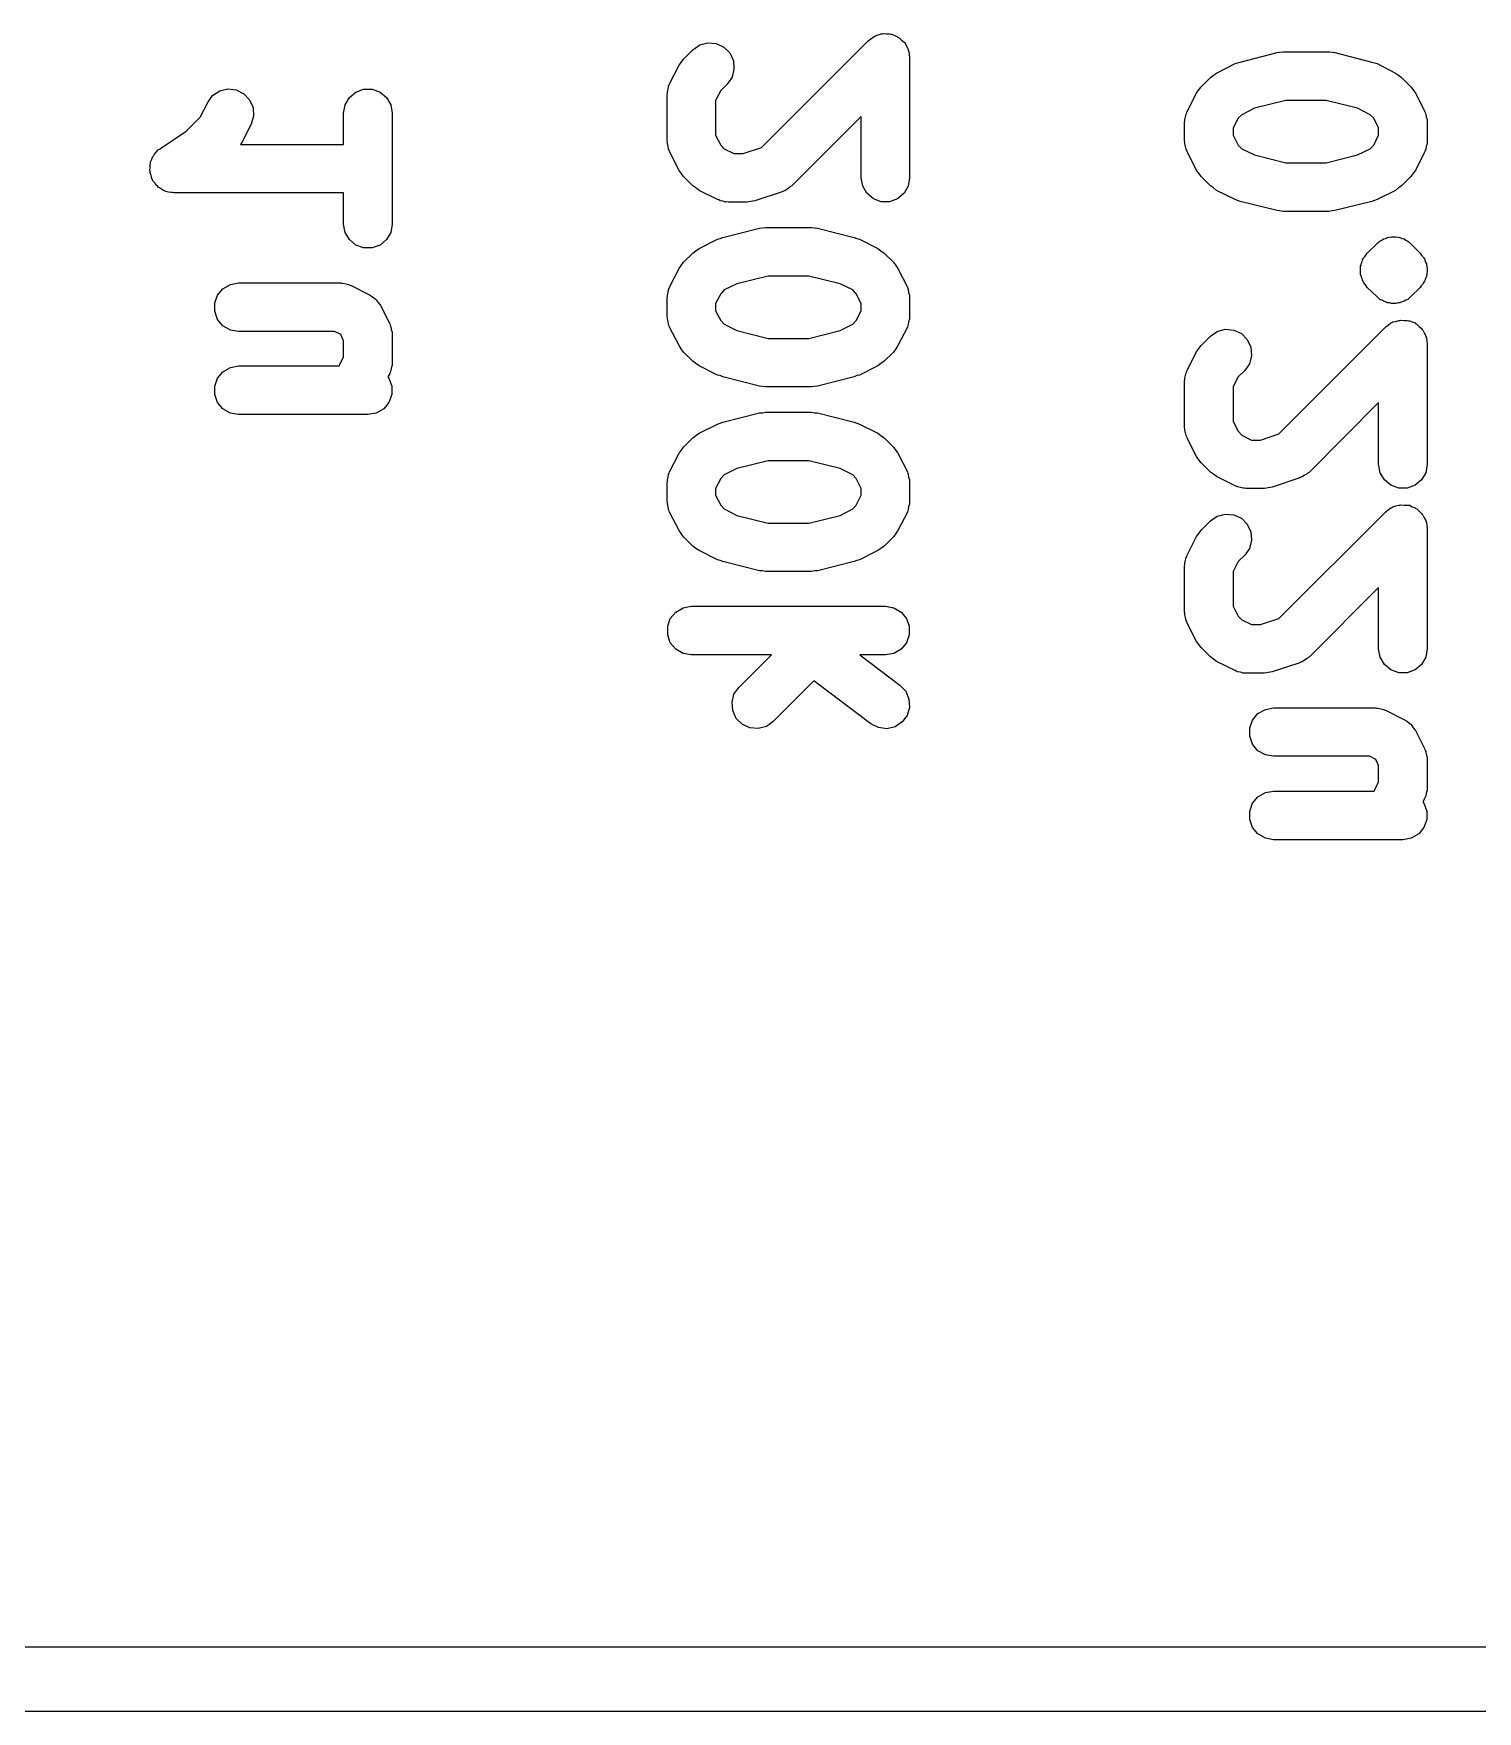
# Model space of a CAD drawing. Extents: x 100 to 214, y -112 to -50.
# Drawn here: x 125.84 to 130.3, y -112.1 to -106.91 of the extents above; entities that cross this region are included whole.
import ezdxf

# ---------------------------------------------------------------- set-up
doc = ezdxf.new("R2010")
doc.units = 0
doc.header["$MEASUREMENT"] = 0
doc.layers.add('BLACK', color=7, linetype='CONTINUOUS')

msp = doc.modelspace()

# ---------------------------------------------------------------- linework, layer by layer
at = {"layer": 'Black'}
for p, q in [((127.897, -106.946), (127.922, -106.94)), ((127.922, -106.94), (127.948, -106.942)), ((127.948, -106.942), (127.972, -106.953)), ((128.088, -107.263), (128.418, -106.933)), ((128.418, -106.933), (128.426, -106.927)), ((128.426, -106.927), (128.434, -106.921)), ((128.434, -106.921), (128.437, -106.92)), ((128.437, -106.92), (128.44, -106.918)), ((128.44, -106.918), (128.449, -106.915)), ((128.449, -106.915), (128.458, -106.912)), ((128.458, -106.912), (128.462, -106.912)), ((128.462, -106.912), (128.465, -106.911)), ((128.465, -106.911), (128.475, -106.912)), ((128.475, -106.912), (128.484, -106.912)), ((128.484, -106.912), (128.488, -106.913)), ((128.488, -106.913), (128.491, -106.913)), ((128.491, -106.913), (128.5, -106.917)), ((128.5, -106.917), (128.509, -106.921)), ((128.509, -106.921), (128.511, -106.923)), ((128.511, -106.923), (128.514, -106.924)), ((128.514, -106.924), (128.521, -106.931)), ((128.521, -106.931), (128.529, -106.938)), ((128.529, -106.938), (128.531, -106.94)), ((128.531, -106.94), (128.533, -106.943)), ((128.533, -106.943), (128.537, -106.952)), ((127.84, -107), (127.847, -106.99)), ((127.847, -106.99), (127.876, -106.961)), ((127.876, -106.961), (127.897, -106.946)), ((127.972, -106.953), (127.99, -106.971)), ((127.99, -106.971), (128.001, -106.995)), ((128.001, -106.995), (128.003, -107.021)), ((128.537, -106.952), (128.542, -106.96)), ((128.542, -106.96), (128.542, -106.963)), ((128.542, -106.963), (128.544, -106.966)), ((128.544, -106.966), (128.545, -106.976)), ((128.545, -106.976), (128.546, -106.986)), ((128.546, -106.986), (128.546, -107.357)), ((129.568, -106.999), (129.682, -106.97)), ((129.682, -106.97), (129.691, -106.969)), ((129.691, -106.969), (129.7, -106.968)), ((129.7, -106.968), (129.843, -106.968)), ((129.843, -106.968), (129.852, -106.969)), ((129.852, -106.969), (129.861, -106.97)), ((129.861, -106.97), (129.975, -106.999)), ((127.804, -107.066), (127.833, -107.009)), ((127.833, -107.009), (127.84, -107)), ((127.997, -107.046), (127.982, -107.067)), ((128.003, -107.021), (127.997, -107.046)), ((129.447, -107.076), (129.476, -107.047)), ((129.476, -107.047), (129.485, -107.04)), ((129.485, -107.04), (129.495, -107.033)), ((129.495, -107.033), (129.552, -107.004)), ((129.552, -107.004), (129.56, -107.002)), ((129.56, -107.002), (129.568, -106.999)), ((129.975, -106.999), (129.983, -107.002)), ((129.983, -107.002), (129.991, -107.004)), ((129.991, -107.004), (130.048, -107.033)), ((130.048, -107.033), (130.057, -107.04)), ((130.057, -107.04), (130.067, -107.047)), ((130.067, -107.047), (130.096, -107.076)), ((126.391, -107.103), (126.413, -107.088)), ((126.413, -107.088), (126.438, -107.082)), ((126.438, -107.082), (126.464, -107.085)), ((126.464, -107.085), (126.488, -107.097)), ((126.488, -107.097), (126.505, -107.116)), ((126.814, -107.109), (126.834, -107.092)), ((126.834, -107.092), (126.858, -107.083)), ((126.858, -107.083), (126.884, -107.083)), ((126.884, -107.083), (126.909, -107.092)), ((126.909, -107.092), (126.929, -107.109)), ((127.796, -107.1), (127.797, -107.096)), ((127.796, -107.243), (127.796, -107.1)), ((127.797, -107.091), (127.799, -107.083)), ((127.797, -107.096), (127.797, -107.091)), ((127.799, -107.083), (127.801, -107.074)), ((127.801, -107.074), (127.803, -107.071)), ((127.803, -107.071), (127.804, -107.066)), ((127.962, -107.087), (127.946, -107.118)), ((127.982, -107.067), (127.962, -107.087)), ((129.404, -107.152), (129.433, -107.095)), ((129.433, -107.095), (129.44, -107.085)), ((129.44, -107.085), (129.447, -107.076)), ((130.096, -107.076), (130.103, -107.085)), ((130.103, -107.085), (130.11, -107.095)), ((130.11, -107.095), (130.139, -107.152)), ((126.353, -107.17), (126.376, -107.124)), ((126.376, -107.124), (126.391, -107.103)), ((126.505, -107.116), (126.516, -107.14)), ((126.516, -107.14), (126.517, -107.166)), ((126.796, -107.157), (126.801, -107.131)), ((126.801, -107.131), (126.814, -107.109)), ((126.929, -107.109), (126.942, -107.131)), ((126.942, -107.131), (126.946, -107.157)), ((127.946, -107.118), (127.946, -107.225)), ((129.403, -107.156), (129.404, -107.152)), ((129.612, -107.142), (129.573, -107.162)), ((129.709, -107.118), (129.612, -107.142)), ((129.834, -107.118), (129.709, -107.118)), ((129.931, -107.142), (129.834, -107.118)), ((129.97, -107.162), (129.931, -107.142)), ((130.139, -107.152), (130.14, -107.156)), ((126.309, -107.213), (126.353, -107.17)), ((126.51, -107.191), (126.481, -107.248)), ((126.517, -107.166), (126.51, -107.191)), ((126.796, -107.254), (126.796, -107.157)), ((126.946, -107.157), (126.946, -107.5)), ((128.396, -107.167), (128.182, -107.382)), ((128.396, -107.357), (128.396, -107.167)), ((129.396, -107.186), (129.397, -107.181)), ((129.396, -107.243), (129.396, -107.186)), ((129.397, -107.177), (129.399, -107.169)), ((129.397, -107.181), (129.397, -107.177)), ((129.399, -107.169), (129.401, -107.16)), ((129.401, -107.16), (129.403, -107.156)), ((129.562, -107.173), (129.546, -107.203)), ((129.546, -107.203), (129.546, -107.225)), ((129.573, -107.162), (129.562, -107.173)), ((129.981, -107.173), (129.97, -107.162)), ((129.996, -107.203), (129.981, -107.173)), ((129.996, -107.225), (129.996, -107.203)), ((130.14, -107.156), (130.142, -107.16)), ((130.142, -107.16), (130.143, -107.169)), ((130.143, -107.169), (130.146, -107.177)), ((130.146, -107.177), (130.146, -107.181)), ((130.146, -107.181), (130.146, -107.186)), ((130.146, -107.186), (130.146, -107.243)), ((126.23, -107.266), (126.309, -107.213)), ((126.481, -107.248), (126.477, -107.254)), ((126.477, -107.254), (126.796, -107.254)), ((127.797, -107.247), (127.796, -107.243)), ((127.797, -107.251), (127.797, -107.247)), ((127.799, -107.26), (127.797, -107.251)), ((127.946, -107.225), (127.962, -107.256)), ((127.962, -107.256), (127.973, -107.267)), ((129.397, -107.247), (129.396, -107.243)), ((129.397, -107.251), (129.397, -107.247)), ((129.399, -107.26), (129.397, -107.251)), ((129.546, -107.225), (129.562, -107.256)), ((129.562, -107.256), (129.573, -107.267)), ((129.97, -107.267), (129.981, -107.256)), ((129.981, -107.256), (129.996, -107.225)), ((130.146, -107.251), (130.143, -107.26)), ((130.146, -107.243), (130.146, -107.247)), ((130.146, -107.247), (130.146, -107.251)), ((126.199, -107.308), (126.203, -107.299)), ((126.199, -107.312), (126.199, -107.308)), ((126.203, -107.299), (126.206, -107.291)), ((126.206, -107.291), (126.209, -107.288)), ((126.209, -107.288), (126.211, -107.284)), ((126.211, -107.284), (126.217, -107.278)), ((126.217, -107.278), (126.223, -107.271)), ((126.223, -107.271), (126.227, -107.269)), ((126.227, -107.269), (126.23, -107.266)), ((127.801, -107.269), (127.799, -107.26)), ((127.803, -107.272), (127.801, -107.269)), ((127.804, -107.276), (127.803, -107.272)), ((127.833, -107.334), (127.804, -107.276)), ((127.973, -107.267), (128.003, -107.282)), ((128.003, -107.282), (128.031, -107.282)), ((128.031, -107.282), (128.088, -107.263)), ((129.401, -107.269), (129.399, -107.26)), ((129.403, -107.272), (129.401, -107.269)), ((129.404, -107.276), (129.403, -107.272)), ((129.433, -107.334), (129.404, -107.276)), ((129.573, -107.267), (129.612, -107.286)), ((129.612, -107.286), (129.709, -107.311)), ((129.834, -107.311), (129.931, -107.286)), ((129.931, -107.286), (129.97, -107.267)), ((130.139, -107.276), (130.11, -107.334)), ((130.14, -107.272), (130.139, -107.276)), ((130.142, -107.269), (130.14, -107.272)), ((130.143, -107.26), (130.142, -107.269)), ((126.197, -107.333), (126.198, -107.325)), ((126.198, -107.337), (126.197, -107.333)), ((126.198, -107.316), (126.199, -107.312)), ((126.198, -107.325), (126.198, -107.316)), ((126.198, -107.342), (126.198, -107.337)), ((126.201, -107.35), (126.198, -107.342)), ((126.203, -107.359), (126.201, -107.35)), ((126.205, -107.362), (126.203, -107.359)), ((127.84, -107.343), (127.833, -107.334)), ((127.847, -107.353), (127.84, -107.343)), ((127.876, -107.382), (127.847, -107.353)), ((128.401, -107.383), (128.396, -107.357)), ((128.546, -107.357), (128.542, -107.383)), ((129.44, -107.343), (129.433, -107.334)), ((129.447, -107.353), (129.44, -107.343)), ((129.476, -107.382), (129.447, -107.353)), ((129.709, -107.311), (129.834, -107.311)), ((130.096, -107.353), (130.067, -107.382)), ((130.103, -107.343), (130.096, -107.353)), ((130.11, -107.334), (130.103, -107.343)), ((126.206, -107.366), (126.205, -107.362)), ((126.212, -107.373), (126.206, -107.366)), ((126.217, -107.38), (126.212, -107.373)), ((126.221, -107.383), (126.217, -107.38)), ((126.223, -107.386), (126.221, -107.383)), ((126.231, -107.39), (126.223, -107.386)), ((126.238, -107.396), (126.231, -107.39)), ((126.242, -107.397), (126.238, -107.396)), ((126.246, -107.399), (126.242, -107.397)), ((126.255, -107.401), (126.246, -107.399)), ((126.263, -107.403), (126.255, -107.401)), ((126.267, -107.403), (126.263, -107.403)), ((126.271, -107.404), (126.267, -107.403)), ((126.796, -107.404), (126.271, -107.404)), ((126.796, -107.5), (126.796, -107.404)), ((127.885, -107.388), (127.876, -107.382)), ((127.895, -107.396), (127.885, -107.388)), ((127.952, -107.424), (127.895, -107.396)), ((128.152, -107.4), (128.067, -107.428)), ((128.156, -107.398), (128.152, -107.4)), ((128.16, -107.397), (128.156, -107.398)), ((128.167, -107.392), (128.16, -107.397)), ((128.175, -107.387), (128.167, -107.392)), ((128.178, -107.384), (128.175, -107.387)), ((128.182, -107.382), (128.178, -107.384)), ((128.414, -107.405), (128.401, -107.383)), ((128.434, -107.422), (128.414, -107.405)), ((128.529, -107.405), (128.509, -107.422)), ((128.542, -107.383), (128.529, -107.405)), ((129.485, -107.388), (129.476, -107.382)), ((129.495, -107.396), (129.485, -107.388)), ((129.552, -107.424), (129.495, -107.396)), ((130.048, -107.396), (129.991, -107.424)), ((130.057, -107.388), (130.048, -107.396)), ((130.067, -107.382), (130.057, -107.388)), ((127.956, -107.425), (127.952, -107.424)), ((127.96, -107.428), (127.956, -107.425)), ((127.969, -107.429), (127.96, -107.428)), ((127.977, -107.432), (127.969, -107.429)), ((127.981, -107.431), (127.977, -107.432)), ((127.986, -107.432), (127.981, -107.431)), ((128.043, -107.432), (127.986, -107.432)), ((128.055, -107.43), (128.043, -107.432)), ((128.067, -107.428), (128.055, -107.43)), ((128.458, -107.431), (128.434, -107.422)), ((128.484, -107.431), (128.458, -107.431)), ((128.509, -107.422), (128.484, -107.431)), ((129.56, -107.427), (129.552, -107.424)), ((129.568, -107.43), (129.56, -107.427)), ((129.682, -107.458), (129.568, -107.43)), ((129.691, -107.459), (129.682, -107.458)), ((129.7, -107.461), (129.691, -107.459)), ((129.843, -107.461), (129.7, -107.461)), ((129.852, -107.459), (129.843, -107.461)), ((129.861, -107.458), (129.852, -107.459)), ((129.975, -107.43), (129.861, -107.458)), ((129.983, -107.427), (129.975, -107.43)), ((129.991, -107.424), (129.983, -107.427)), ((126.801, -107.526), (126.796, -107.5)), ((126.946, -107.5), (126.942, -107.526)), ((127.968, -107.542), (128.082, -107.513)), ((128.082, -107.513), (128.091, -107.512)), ((128.091, -107.512), (128.1, -107.511)), ((128.1, -107.511), (128.243, -107.511)), ((128.243, -107.511), (128.252, -107.512)), ((128.252, -107.512), (128.261, -107.513)), ((128.261, -107.513), (128.375, -107.542)), ((126.814, -107.548), (126.801, -107.526)), ((126.834, -107.565), (126.814, -107.548)), ((126.858, -107.574), (126.834, -107.565)), ((126.909, -107.565), (126.884, -107.574)), ((126.929, -107.548), (126.909, -107.565)), ((126.942, -107.526), (126.929, -107.548)), ((127.895, -107.576), (127.952, -107.547)), ((127.952, -107.547), (127.96, -107.545)), ((127.96, -107.545), (127.968, -107.542)), ((128.375, -107.542), (128.383, -107.545)), ((128.383, -107.545), (128.391, -107.547)), ((128.391, -107.547), (128.448, -107.576)), ((129.961, -107.59), (129.99, -107.561)), ((129.99, -107.561), (129.995, -107.557)), ((129.995, -107.557), (130, -107.553)), ((130, -107.553), (130.006, -107.55)), ((130.006, -107.55), (130.011, -107.546)), ((130.011, -107.546), (130.017, -107.545)), ((130.017, -107.545), (130.023, -107.542)), ((130.023, -107.542), (130.03, -107.541)), ((130.03, -107.541), (130.036, -107.54)), ((130.036, -107.54), (130.043, -107.54)), ((130.043, -107.54), (130.049, -107.54)), ((130.049, -107.54), (130.056, -107.541)), ((130.056, -107.541), (130.062, -107.542)), ((130.062, -107.542), (130.068, -107.545)), ((130.068, -107.545), (130.075, -107.546)), ((130.075, -107.546), (130.08, -107.55)), ((130.08, -107.55), (130.086, -107.553)), ((130.086, -107.553), (130.091, -107.557)), ((130.091, -107.557), (130.096, -107.561)), ((130.096, -107.561), (130.124, -107.59)), ((126.884, -107.574), (126.858, -107.574)), ((127.84, -107.628), (127.847, -107.618)), ((127.847, -107.618), (127.876, -107.59)), ((127.876, -107.59), (127.885, -107.583)), ((127.885, -107.583), (127.895, -107.576)), ((128.448, -107.576), (128.457, -107.583)), ((128.457, -107.583), (128.467, -107.59)), ((128.467, -107.59), (128.496, -107.618)), ((128.496, -107.618), (128.503, -107.628)), ((129.942, -107.623), (129.945, -107.617)), ((129.945, -107.617), (129.946, -107.611)), ((129.946, -107.611), (129.948, -107.608)), ((129.948, -107.608), (129.949, -107.605)), ((129.949, -107.605), (129.951, -107.603)), ((129.951, -107.603), (129.953, -107.6)), ((129.953, -107.6), (129.957, -107.595)), ((129.957, -107.595), (129.961, -107.59)), ((130.124, -107.59), (130.128, -107.595)), ((130.128, -107.595), (130.133, -107.6)), ((130.133, -107.6), (130.134, -107.603)), ((130.134, -107.603), (130.136, -107.605)), ((130.136, -107.605), (130.138, -107.608)), ((130.138, -107.608), (130.139, -107.611)), ((130.139, -107.611), (130.141, -107.618)), ((130.141, -107.618), (130.144, -107.623)), ((127.804, -107.695), (127.833, -107.638)), ((127.833, -107.638), (127.84, -107.628)), ((128.109, -107.661), (128.012, -107.685)), ((128.234, -107.661), (128.109, -107.661)), ((128.331, -107.685), (128.234, -107.661)), ((128.503, -107.628), (128.51, -107.638)), ((128.51, -107.638), (128.539, -107.695)), ((129.94, -107.63), (129.942, -107.627)), ((129.94, -107.633), (129.94, -107.63)), ((129.94, -107.636), (129.94, -107.633)), ((129.94, -107.643), (129.94, -107.636)), ((129.94, -107.649), (129.94, -107.643)), ((129.94, -107.653), (129.94, -107.649)), ((129.94, -107.656), (129.94, -107.653)), ((129.942, -107.659), (129.94, -107.656)), ((129.942, -107.627), (129.942, -107.623)), ((129.942, -107.662), (129.942, -107.659)), ((129.945, -107.668), (129.942, -107.662)), ((129.946, -107.675), (129.945, -107.668)), ((130.141, -107.668), (130.139, -107.675)), ((130.144, -107.662), (130.141, -107.668)), ((130.144, -107.623), (130.144, -107.627)), ((130.144, -107.627), (130.145, -107.63)), ((130.145, -107.656), (130.144, -107.659)), ((130.144, -107.659), (130.144, -107.662)), ((130.145, -107.63), (130.145, -107.633)), ((130.145, -107.633), (130.146, -107.636)), ((130.146, -107.649), (130.145, -107.653)), ((130.145, -107.653), (130.145, -107.656)), ((130.146, -107.636), (130.146, -107.643)), ((130.146, -107.643), (130.146, -107.649)), ((126.398, -107.744), (126.406, -107.72)), ((126.406, -107.72), (126.423, -107.7)), ((126.423, -107.7), (126.446, -107.687)), ((126.446, -107.687), (126.471, -107.682)), ((126.471, -107.682), (126.786, -107.682)), ((126.786, -107.682), (126.79, -107.683)), ((126.79, -107.683), (126.794, -107.683)), ((126.794, -107.683), (126.803, -107.685)), ((126.803, -107.685), (126.811, -107.687)), ((126.811, -107.687), (126.815, -107.689)), ((126.815, -107.689), (126.819, -107.69)), ((126.819, -107.69), (126.876, -107.719)), ((126.876, -107.719), (126.885, -107.725)), ((127.797, -107.72), (127.799, -107.712)), ((127.797, -107.724), (127.797, -107.72)), ((127.799, -107.712), (127.801, -107.703)), ((127.801, -107.703), (127.803, -107.699)), ((127.803, -107.699), (127.804, -107.695)), ((127.962, -107.716), (127.946, -107.746)), ((127.973, -107.704), (127.962, -107.716)), ((128.012, -107.685), (127.973, -107.704)), ((128.37, -107.704), (128.331, -107.685)), ((128.381, -107.716), (128.37, -107.704)), ((128.396, -107.746), (128.381, -107.716)), ((128.539, -107.695), (128.54, -107.699)), ((128.54, -107.699), (128.542, -107.703)), ((128.542, -107.703), (128.543, -107.712)), ((128.543, -107.712), (128.546, -107.72)), ((128.546, -107.72), (128.546, -107.724)), ((129.948, -107.677), (129.946, -107.675)), ((129.949, -107.68), (129.948, -107.677)), ((129.951, -107.683), (129.949, -107.68)), ((129.953, -107.686), (129.951, -107.683)), ((129.957, -107.691), (129.953, -107.686)), ((129.961, -107.696), (129.957, -107.691)), ((129.99, -107.724), (129.961, -107.696)), ((130.124, -107.696), (130.096, -107.724)), ((130.128, -107.691), (130.124, -107.696)), ((130.133, -107.686), (130.128, -107.691)), ((130.134, -107.683), (130.133, -107.686)), ((130.136, -107.68), (130.134, -107.683)), ((130.138, -107.677), (130.136, -107.68)), ((130.139, -107.675), (130.138, -107.677)), ((126.398, -107.77), (126.398, -107.744)), ((126.406, -107.795), (126.398, -107.77)), ((126.885, -107.725), (126.894, -107.731)), ((126.894, -107.731), (126.896, -107.733)), ((126.896, -107.733), (126.897, -107.734)), ((126.897, -107.734), (126.903, -107.743)), ((126.903, -107.743), (126.91, -107.752)), ((126.91, -107.752), (126.939, -107.809)), ((127.796, -107.729), (127.797, -107.724)), ((127.796, -107.786), (127.796, -107.729)), ((127.946, -107.746), (127.946, -107.768)), ((127.946, -107.768), (127.962, -107.798)), ((128.381, -107.798), (128.396, -107.768)), ((128.396, -107.768), (128.396, -107.746)), ((128.546, -107.724), (128.546, -107.729)), ((128.546, -107.729), (128.546, -107.786)), ((129.995, -107.728), (129.99, -107.724)), ((130, -107.733), (129.995, -107.728)), ((130.006, -107.736), (130, -107.733)), ((130.011, -107.739), (130.006, -107.736)), ((130.017, -107.741), (130.011, -107.739)), ((130.023, -107.744), (130.017, -107.741)), ((130.03, -107.744), (130.023, -107.744)), ((130.036, -107.746), (130.03, -107.744)), ((130.043, -107.746), (130.036, -107.746)), ((130.049, -107.746), (130.043, -107.746)), ((130.056, -107.744), (130.049, -107.746)), ((130.062, -107.744), (130.056, -107.744)), ((130.068, -107.741), (130.062, -107.744)), ((130.075, -107.739), (130.068, -107.741)), ((130.08, -107.736), (130.075, -107.739)), ((130.086, -107.733), (130.08, -107.736)), ((130.091, -107.728), (130.086, -107.733)), ((130.096, -107.724), (130.091, -107.728)), ((126.423, -107.815), (126.406, -107.795)), ((126.446, -107.828), (126.423, -107.815)), ((126.939, -107.809), (126.94, -107.813)), ((126.94, -107.813), (126.942, -107.817)), ((126.942, -107.817), (126.943, -107.826)), ((126.943, -107.826), (126.946, -107.834)), ((127.797, -107.79), (127.796, -107.786)), ((127.797, -107.794), (127.797, -107.79)), ((127.799, -107.803), (127.797, -107.794)), ((127.801, -107.811), (127.799, -107.803)), ((127.803, -107.815), (127.801, -107.811)), ((127.804, -107.819), (127.803, -107.815)), ((127.833, -107.876), (127.804, -107.819)), ((127.962, -107.798), (127.973, -107.81)), ((127.973, -107.81), (128.012, -107.829)), ((128.331, -107.829), (128.37, -107.81)), ((128.37, -107.81), (128.381, -107.798)), ((128.539, -107.819), (128.51, -107.876)), ((128.54, -107.815), (128.539, -107.819)), ((128.542, -107.811), (128.54, -107.815)), ((128.543, -107.803), (128.542, -107.811)), ((128.546, -107.794), (128.543, -107.803)), ((128.546, -107.786), (128.546, -107.79)), ((128.546, -107.79), (128.546, -107.794)), ((129.497, -107.832), (129.522, -107.825)), ((129.522, -107.825), (129.548, -107.828)), ((129.688, -108.149), (130.018, -107.818)), ((130.018, -107.818), (130.026, -107.813)), ((130.026, -107.813), (130.034, -107.806)), ((130.034, -107.806), (130.037, -107.805)), ((130.037, -107.805), (130.04, -107.803)), ((130.04, -107.803), (130.049, -107.801)), ((130.049, -107.801), (130.058, -107.798)), ((130.058, -107.798), (130.062, -107.798)), ((130.062, -107.798), (130.065, -107.797)), ((130.065, -107.797), (130.075, -107.798)), ((130.075, -107.798), (130.084, -107.798)), ((130.084, -107.798), (130.088, -107.799)), ((130.088, -107.799), (130.091, -107.799)), ((130.091, -107.799), (130.1, -107.803)), ((130.1, -107.803), (130.109, -107.806)), ((130.109, -107.806), (130.111, -107.809)), ((130.111, -107.809), (130.114, -107.81)), ((130.114, -107.81), (130.121, -107.817)), ((130.121, -107.817), (130.129, -107.823)), ((130.129, -107.823), (130.131, -107.826)), ((130.131, -107.826), (130.133, -107.828)), ((126.471, -107.832), (126.446, -107.828)), ((126.768, -107.832), (126.471, -107.832)), ((126.787, -107.842), (126.768, -107.832)), ((126.796, -107.861), (126.787, -107.842)), ((126.796, -107.911), (126.796, -107.861)), ((126.946, -107.834), (126.946, -107.839)), ((126.946, -107.839), (126.946, -107.843)), ((126.946, -107.843), (126.946, -107.929)), ((127.84, -107.886), (127.833, -107.876)), ((128.012, -107.829), (128.109, -107.854)), ((128.109, -107.854), (128.234, -107.854)), ((128.234, -107.854), (128.331, -107.829)), ((128.51, -107.876), (128.503, -107.886)), ((129.44, -107.885), (129.447, -107.876)), ((129.447, -107.876), (129.476, -107.847)), ((129.476, -107.847), (129.497, -107.832)), ((129.548, -107.828), (129.572, -107.839)), ((129.572, -107.839), (129.59, -107.857)), ((129.59, -107.857), (129.601, -107.881)), ((130.133, -107.828), (130.137, -107.837)), ((130.137, -107.837), (130.142, -107.846)), ((130.142, -107.846), (130.142, -107.849)), ((130.142, -107.849), (130.144, -107.852)), ((130.144, -107.852), (130.145, -107.862)), ((130.145, -107.862), (130.146, -107.871)), ((130.146, -107.871), (130.146, -108.243)), ((126.782, -107.939), (126.796, -107.911)), ((126.946, -107.929), (126.946, -107.933)), ((127.847, -107.896), (127.84, -107.886)), ((127.876, -107.924), (127.847, -107.896)), ((127.885, -107.931), (127.876, -107.924)), ((127.895, -107.939), (127.885, -107.931)), ((128.457, -107.931), (128.448, -107.939)), ((128.467, -107.924), (128.457, -107.931)), ((128.496, -107.896), (128.467, -107.924)), ((128.503, -107.886), (128.496, -107.896)), ((129.404, -107.952), (129.433, -107.895)), ((129.433, -107.895), (129.44, -107.885)), ((129.603, -107.907), (129.597, -107.932)), ((129.601, -107.881), (129.603, -107.907)), ((126.398, -108.001), (126.406, -107.977)), ((126.406, -107.977), (126.423, -107.957)), ((126.423, -107.957), (126.446, -107.944)), ((126.446, -107.944), (126.471, -107.939)), ((126.471, -107.939), (126.782, -107.939)), ((126.939, -107.962), (126.933, -107.973)), ((126.933, -107.973), (126.936, -107.977)), ((126.936, -107.977), (126.945, -108.001)), ((126.94, -107.958), (126.939, -107.962)), ((126.942, -107.954), (126.94, -107.958)), ((126.943, -107.946), (126.942, -107.954)), ((126.946, -107.937), (126.943, -107.946)), ((126.946, -107.933), (126.946, -107.937)), ((127.952, -107.967), (127.895, -107.939)), ((127.96, -107.969), (127.952, -107.967)), ((127.968, -107.973), (127.96, -107.969)), ((128.082, -108.001), (127.968, -107.973)), ((128.375, -107.973), (128.261, -108.001)), ((128.383, -107.969), (128.375, -107.973)), ((128.391, -107.967), (128.383, -107.969)), ((128.448, -107.939), (128.391, -107.967)), ((129.396, -107.986), (129.397, -107.981)), ((129.397, -107.977), (129.399, -107.969)), ((129.397, -107.981), (129.397, -107.977)), ((129.399, -107.969), (129.401, -107.96)), ((129.401, -107.96), (129.403, -107.956)), ((129.403, -107.956), (129.404, -107.952)), ((129.562, -107.973), (129.546, -108.003)), ((129.582, -107.953), (129.562, -107.973)), ((129.597, -107.932), (129.582, -107.953)), ((126.398, -108.027), (126.398, -108.001)), ((126.406, -108.052), (126.398, -108.027)), ((126.945, -108.027), (126.936, -108.052)), ((126.945, -108.001), (126.945, -108.027)), ((128.091, -108.002), (128.082, -108.001)), ((128.1, -108.004), (128.091, -108.002)), ((128.243, -108.004), (128.1, -108.004)), ((128.252, -108.002), (128.243, -108.004)), ((128.261, -108.001), (128.252, -108.002)), ((129.396, -108.129), (129.396, -107.986)), ((129.546, -108.003), (129.546, -108.111)), ((126.423, -108.072), (126.406, -108.052)), ((126.446, -108.085), (126.423, -108.072)), ((126.471, -108.089), (126.446, -108.085)), ((126.897, -108.085), (126.871, -108.089)), ((126.92, -108.072), (126.897, -108.085)), ((126.936, -108.052), (126.92, -108.072)), ((127.968, -108.113), (128.082, -108.084)), ((128.082, -108.084), (128.091, -108.084)), ((128.091, -108.084), (128.1, -108.082)), ((128.1, -108.082), (128.243, -108.082)), ((128.243, -108.082), (128.252, -108.084)), ((128.252, -108.084), (128.261, -108.084)), ((128.261, -108.084), (128.375, -108.113)), ((129.996, -108.052), (129.782, -108.267)), ((129.996, -108.243), (129.996, -108.052)), ((126.871, -108.089), (126.471, -108.089)), ((127.895, -108.147), (127.952, -108.119)), ((127.952, -108.119), (127.96, -108.116)), ((127.96, -108.116), (127.968, -108.113)), ((128.375, -108.113), (128.383, -108.116)), ((128.383, -108.116), (128.391, -108.119)), ((128.391, -108.119), (128.448, -108.147)), ((129.397, -108.133), (129.396, -108.129)), ((129.397, -108.137), (129.397, -108.133)), ((129.399, -108.146), (129.397, -108.137)), ((129.546, -108.111), (129.562, -108.141)), ((127.84, -108.2), (127.847, -108.19)), ((127.847, -108.19), (127.876, -108.161)), ((127.876, -108.161), (127.885, -108.154)), ((127.885, -108.154), (127.895, -108.147)), ((128.448, -108.147), (128.457, -108.154)), ((128.457, -108.154), (128.467, -108.161)), ((128.467, -108.161), (128.496, -108.19)), ((128.496, -108.19), (128.503, -108.2)), ((129.401, -108.154), (129.399, -108.146)), ((129.403, -108.158), (129.401, -108.154)), ((129.404, -108.162), (129.403, -108.158)), ((129.433, -108.219), (129.404, -108.162)), ((129.562, -108.141), (129.573, -108.153)), ((129.573, -108.153), (129.603, -108.168)), ((129.603, -108.168), (129.631, -108.168)), ((129.631, -108.168), (129.688, -108.149)), ((127.804, -108.266), (127.833, -108.209)), ((127.833, -108.209), (127.84, -108.2)), ((128.109, -108.232), (128.012, -108.256)), ((128.234, -108.232), (128.109, -108.232)), ((128.331, -108.256), (128.234, -108.232)), ((128.503, -108.2), (128.51, -108.209)), ((128.51, -108.209), (128.539, -108.266)), ((129.44, -108.229), (129.433, -108.219)), ((129.447, -108.239), (129.44, -108.229)), ((129.476, -108.267), (129.447, -108.239)), ((127.797, -108.291), (127.799, -108.283)), ((127.797, -108.296), (127.797, -108.291)), ((127.799, -108.283), (127.801, -108.274)), ((127.801, -108.274), (127.803, -108.271)), ((127.803, -108.271), (127.804, -108.266)), ((127.962, -108.287), (127.946, -108.318)), ((127.973, -108.276), (127.962, -108.287)), ((128.012, -108.256), (127.973, -108.276)), ((128.37, -108.276), (128.331, -108.256)), ((128.381, -108.287), (128.37, -108.276)), ((128.396, -108.318), (128.381, -108.287)), ((128.539, -108.266), (128.54, -108.271)), ((128.54, -108.271), (128.542, -108.274)), ((128.542, -108.274), (128.543, -108.283)), ((128.543, -108.283), (128.546, -108.291)), ((128.546, -108.291), (128.546, -108.296)), ((129.485, -108.274), (129.476, -108.267)), ((129.495, -108.281), (129.485, -108.274)), ((129.552, -108.31), (129.495, -108.281)), ((129.752, -108.285), (129.667, -108.314)), ((129.756, -108.283), (129.752, -108.285)), ((129.76, -108.282), (129.756, -108.283)), ((129.767, -108.277), (129.76, -108.282)), ((129.775, -108.273), (129.767, -108.277)), ((129.778, -108.27), (129.775, -108.273)), ((129.782, -108.267), (129.778, -108.27)), ((130.001, -108.269), (129.996, -108.243)), ((130.014, -108.291), (130.001, -108.269)), ((130.034, -108.308), (130.014, -108.291)), ((130.129, -108.291), (130.109, -108.308)), ((130.142, -108.269), (130.129, -108.291)), ((130.146, -108.243), (130.142, -108.269)), ((127.796, -108.3), (127.797, -108.296)), ((127.796, -108.357), (127.796, -108.3)), ((127.946, -108.318), (127.946, -108.339)), ((127.946, -108.339), (127.962, -108.37)), ((128.381, -108.37), (128.396, -108.339)), ((128.396, -108.339), (128.396, -108.318)), ((128.546, -108.296), (128.546, -108.3)), ((128.546, -108.3), (128.546, -108.357)), ((129.556, -108.311), (129.552, -108.31)), ((129.56, -108.313), (129.556, -108.311)), ((129.569, -108.315), (129.56, -108.313)), ((129.577, -108.317), (129.569, -108.315)), ((129.581, -108.317), (129.577, -108.317)), ((129.586, -108.318), (129.581, -108.317)), ((129.643, -108.318), (129.586, -108.318)), ((129.655, -108.316), (129.643, -108.318)), ((129.667, -108.314), (129.655, -108.316)), ((130.058, -108.317), (130.034, -108.308)), ((130.084, -108.317), (130.058, -108.317)), ((130.109, -108.308), (130.084, -108.317)), ((127.797, -108.361), (127.796, -108.357)), ((127.797, -108.366), (127.797, -108.361)), ((127.799, -108.374), (127.797, -108.366)), ((127.801, -108.383), (127.799, -108.374)), ((127.803, -108.387), (127.801, -108.383)), ((127.804, -108.391), (127.803, -108.387)), ((127.833, -108.448), (127.804, -108.391)), ((127.962, -108.37), (127.973, -108.381)), ((127.973, -108.381), (128.012, -108.401)), ((128.331, -108.401), (128.37, -108.381)), ((128.37, -108.381), (128.381, -108.37)), ((128.539, -108.391), (128.51, -108.448)), ((128.54, -108.387), (128.539, -108.391)), ((128.542, -108.383), (128.54, -108.387)), ((128.543, -108.374), (128.542, -108.383)), ((128.546, -108.366), (128.543, -108.374)), ((128.546, -108.357), (128.546, -108.361)), ((128.546, -108.361), (128.546, -108.366)), ((129.497, -108.403), (129.522, -108.397)), ((129.522, -108.397), (129.548, -108.399)), ((129.688, -108.72), (130.018, -108.39)), ((130.018, -108.39), (130.026, -108.384)), ((130.026, -108.384), (130.034, -108.378)), ((130.034, -108.378), (130.037, -108.377)), ((130.037, -108.377), (130.04, -108.375)), ((130.04, -108.375), (130.049, -108.372)), ((130.049, -108.372), (130.058, -108.369)), ((130.058, -108.369), (130.062, -108.369)), ((130.062, -108.369), (130.065, -108.368)), ((130.065, -108.368), (130.075, -108.369)), ((130.075, -108.369), (130.084, -108.369)), ((130.084, -108.369), (130.088, -108.37)), ((130.088, -108.37), (130.091, -108.37)), ((130.091, -108.37), (130.1, -108.375)), ((130.1, -108.375), (130.109, -108.378)), ((130.109, -108.378), (130.111, -108.38)), ((130.111, -108.38), (130.114, -108.381)), ((130.114, -108.381), (130.121, -108.388)), ((130.121, -108.388), (130.129, -108.395)), ((130.129, -108.395), (130.131, -108.398)), ((130.131, -108.398), (130.133, -108.4)), ((127.84, -108.457), (127.833, -108.448)), ((128.012, -108.401), (128.109, -108.425)), ((128.109, -108.425), (128.234, -108.425)), ((128.234, -108.425), (128.331, -108.401)), ((128.51, -108.448), (128.503, -108.457)), ((129.44, -108.457), (129.447, -108.447)), ((129.447, -108.447), (129.476, -108.418)), ((129.476, -108.418), (129.497, -108.403)), ((129.548, -108.399), (129.572, -108.41)), ((129.572, -108.41), (129.59, -108.428)), ((129.59, -108.428), (129.601, -108.452)), ((130.133, -108.4), (130.137, -108.409)), ((130.137, -108.409), (130.142, -108.417)), ((130.142, -108.417), (130.142, -108.42)), ((130.142, -108.42), (130.144, -108.423)), ((130.144, -108.423), (130.145, -108.433)), ((130.145, -108.433), (130.146, -108.443)), ((130.146, -108.443), (130.146, -108.814)), ((127.847, -108.467), (127.84, -108.457)), ((127.876, -108.496), (127.847, -108.467)), ((127.885, -108.503), (127.876, -108.496)), ((128.467, -108.496), (128.457, -108.503)), ((128.496, -108.467), (128.467, -108.496)), ((128.503, -108.457), (128.496, -108.467)), ((129.404, -108.524), (129.433, -108.466)), ((129.433, -108.466), (129.44, -108.457)), ((129.603, -108.478), (129.597, -108.503)), ((129.601, -108.452), (129.603, -108.478)), ((127.895, -108.51), (127.885, -108.503)), ((127.952, -108.539), (127.895, -108.51)), ((127.96, -108.541), (127.952, -108.539)), ((127.968, -108.544), (127.96, -108.541)), ((128.082, -108.573), (127.968, -108.544)), ((128.375, -108.544), (128.261, -108.573)), ((128.383, -108.541), (128.375, -108.544)), ((128.391, -108.539), (128.383, -108.541)), ((128.448, -108.51), (128.391, -108.539)), ((128.457, -108.503), (128.448, -108.51)), ((129.396, -108.557), (129.397, -108.553)), ((129.397, -108.549), (129.399, -108.54)), ((129.397, -108.553), (129.397, -108.549)), ((129.399, -108.54), (129.401, -108.531)), ((129.401, -108.531), (129.403, -108.528)), ((129.403, -108.528), (129.404, -108.524)), ((129.562, -108.544), (129.546, -108.575)), ((129.582, -108.524), (129.562, -108.544)), ((129.597, -108.503), (129.582, -108.524)), ((128.091, -108.573), (128.082, -108.573)), ((128.1, -108.575), (128.091, -108.573)), ((128.243, -108.575), (128.1, -108.575)), ((128.252, -108.573), (128.243, -108.575)), ((128.261, -108.573), (128.252, -108.573)), ((129.396, -108.7), (129.396, -108.557)), ((129.546, -108.575), (129.546, -108.682)), ((129.996, -108.624), (129.782, -108.839)), ((129.996, -108.814), (129.996, -108.624)), ((127.806, -108.72), (127.823, -108.7)), ((127.823, -108.7), (127.846, -108.687)), ((127.846, -108.687), (127.871, -108.682)), ((127.871, -108.682), (128.471, -108.682)), ((128.471, -108.682), (128.497, -108.687)), ((128.497, -108.687), (128.52, -108.7)), ((128.52, -108.7), (128.536, -108.72)), ((129.397, -108.704), (129.396, -108.7)), ((129.397, -108.709), (129.397, -108.704)), ((129.399, -108.717), (129.397, -108.709)), ((129.546, -108.682), (129.562, -108.713)), ((127.798, -108.744), (127.806, -108.72)), ((127.798, -108.77), (127.798, -108.744)), ((128.536, -108.72), (128.545, -108.744)), ((128.545, -108.744), (128.545, -108.77)), ((129.401, -108.726), (129.399, -108.717)), ((129.403, -108.729), (129.401, -108.726)), ((129.404, -108.734), (129.403, -108.729)), ((129.433, -108.791), (129.404, -108.734)), ((129.562, -108.713), (129.573, -108.724)), ((129.573, -108.724), (129.603, -108.739)), ((129.603, -108.739), (129.631, -108.739)), ((129.631, -108.739), (129.688, -108.72)), ((127.806, -108.795), (127.798, -108.77)), ((127.823, -108.815), (127.806, -108.795)), ((128.536, -108.795), (128.52, -108.815)), ((128.545, -108.77), (128.536, -108.795)), ((129.44, -108.8), (129.433, -108.791)), ((129.447, -108.81), (129.44, -108.8)), ((129.476, -108.839), (129.447, -108.81)), ((127.846, -108.828), (127.823, -108.815)), ((127.871, -108.832), (127.846, -108.828)), ((128.119, -108.832), (127.871, -108.832)), ((128.018, -108.933), (128.119, -108.832)), ((128.471, -108.832), (128.392, -108.832)), ((128.392, -108.832), (128.516, -108.926)), ((128.497, -108.828), (128.471, -108.832)), ((128.52, -108.815), (128.497, -108.828)), ((129.485, -108.846), (129.476, -108.839)), ((129.495, -108.853), (129.485, -108.846)), ((129.552, -108.881), (129.495, -108.853)), ((129.752, -108.857), (129.667, -108.885)), ((129.756, -108.855), (129.752, -108.857)), ((129.76, -108.854), (129.756, -108.855)), ((129.767, -108.849), (129.76, -108.854)), ((129.775, -108.844), (129.767, -108.849)), ((129.778, -108.841), (129.775, -108.844)), ((129.782, -108.839), (129.778, -108.841)), ((130.001, -108.84), (129.996, -108.814)), ((130.014, -108.862), (130.001, -108.84)), ((130.034, -108.879), (130.014, -108.862)), ((130.129, -108.862), (130.109, -108.879)), ((130.142, -108.84), (130.129, -108.862)), ((130.146, -108.814), (130.142, -108.84)), ((128.25, -108.913), (128.124, -109.039)), ((128.426, -109.046), (128.25, -108.913)), ((129.556, -108.883), (129.552, -108.881)), ((129.56, -108.885), (129.556, -108.883)), ((129.569, -108.886), (129.56, -108.885)), ((129.577, -108.889), (129.569, -108.886)), ((129.581, -108.889), (129.577, -108.889)), ((129.586, -108.889), (129.581, -108.889)), ((129.643, -108.889), (129.586, -108.889)), ((129.655, -108.887), (129.643, -108.889)), ((129.667, -108.885), (129.655, -108.887)), ((130.058, -108.888), (130.034, -108.879)), ((130.084, -108.888), (130.058, -108.888)), ((130.109, -108.879), (130.084, -108.888)), ((127.997, -108.979), (128.003, -108.954)), ((128.003, -108.954), (128.018, -108.933)), ((128.516, -108.926), (128.534, -108.945)), ((128.534, -108.945), (128.544, -108.969)), ((127.999, -109.005), (127.997, -108.979)), ((128.01, -109.029), (127.999, -109.005)), ((128.538, -109.02), (128.523, -109.04)), ((128.546, -108.995), (128.538, -109.02)), ((128.544, -108.969), (128.546, -108.995)), ((129.606, -109.034), (129.623, -109.014)), ((129.623, -109.014), (129.646, -109.001)), ((129.646, -109.001), (129.671, -108.996)), ((129.671, -108.996), (129.986, -108.996)), ((129.986, -108.996), (129.99, -108.997)), ((129.99, -108.997), (129.994, -108.997)), ((129.994, -108.997), (130.003, -108.999)), ((130.003, -108.999), (130.011, -109.001)), ((130.011, -109.001), (130.015, -109.003)), ((130.015, -109.003), (130.019, -109.004)), ((130.019, -109.004), (130.076, -109.033)), ((128.028, -109.047), (128.01, -109.029)), ((128.052, -109.058), (128.028, -109.047)), ((128.078, -109.06), (128.052, -109.058)), ((128.103, -109.054), (128.078, -109.06)), ((128.124, -109.039), (128.103, -109.054)), ((128.45, -109.057), (128.426, -109.046)), ((128.476, -109.061), (128.45, -109.057)), ((128.501, -109.055), (128.476, -109.061)), ((128.523, -109.04), (128.501, -109.055)), ((129.598, -109.058), (129.606, -109.034)), ((129.598, -109.084), (129.598, -109.058)), ((130.076, -109.033), (130.085, -109.039)), ((130.085, -109.039), (130.094, -109.046)), ((130.094, -109.046), (130.096, -109.047)), ((130.096, -109.047), (130.097, -109.048)), ((130.097, -109.048), (130.103, -109.058)), ((130.103, -109.058), (130.11, -109.066)), ((130.11, -109.066), (130.139, -109.124)), ((129.606, -109.109), (129.598, -109.084)), ((129.623, -109.129), (129.606, -109.109)), ((130.139, -109.124), (130.14, -109.128)), ((129.646, -109.142), (129.623, -109.129)), ((129.671, -109.146), (129.646, -109.142)), ((129.968, -109.146), (129.671, -109.146)), ((129.987, -109.156), (129.968, -109.146)), ((129.996, -109.175), (129.987, -109.156)), ((129.996, -109.225), (129.996, -109.175)), ((130.14, -109.128), (130.142, -109.131)), ((130.142, -109.131), (130.143, -109.14)), ((130.143, -109.14), (130.146, -109.149)), ((130.146, -109.149), (130.146, -109.153)), ((130.146, -109.153), (130.146, -109.157)), ((130.146, -109.157), (130.146, -109.243)), ((129.982, -109.254), (129.996, -109.225)), ((129.606, -109.291), (129.623, -109.271)), ((129.623, -109.271), (129.646, -109.258)), ((129.646, -109.258), (129.671, -109.254)), ((129.671, -109.254), (129.982, -109.254)), ((130.139, -109.276), (130.133, -109.287)), ((130.14, -109.272), (130.139, -109.276)), ((130.142, -109.269), (130.14, -109.272)), ((130.143, -109.26), (130.142, -109.269)), ((130.146, -109.251), (130.143, -109.26)), ((130.146, -109.243), (130.146, -109.247)), ((130.146, -109.247), (130.146, -109.251)), ((129.598, -109.316), (129.606, -109.291)), ((129.598, -109.342), (129.598, -109.316)), ((130.133, -109.287), (130.136, -109.291)), ((130.136, -109.291), (130.145, -109.316)), ((130.145, -109.316), (130.145, -109.342)), ((129.606, -109.366), (129.598, -109.342)), ((129.623, -109.386), (129.606, -109.366)), ((130.136, -109.366), (130.12, -109.386)), ((130.145, -109.342), (130.136, -109.366)), ((129.646, -109.399), (129.623, -109.386)), ((129.671, -109.404), (129.646, -109.399)), ((130.071, -109.404), (129.671, -109.404)), ((130.097, -109.399), (130.071, -109.404)), ((130.12, -109.386), (130.097, -109.399)), ((118, -111.9), (207.996, -111.9)), ((208, -112.1), (117.9, -112.1))]:
    msp.add_line(p, q, dxfattribs=at)

doc.saveas('drawing.dxf')
